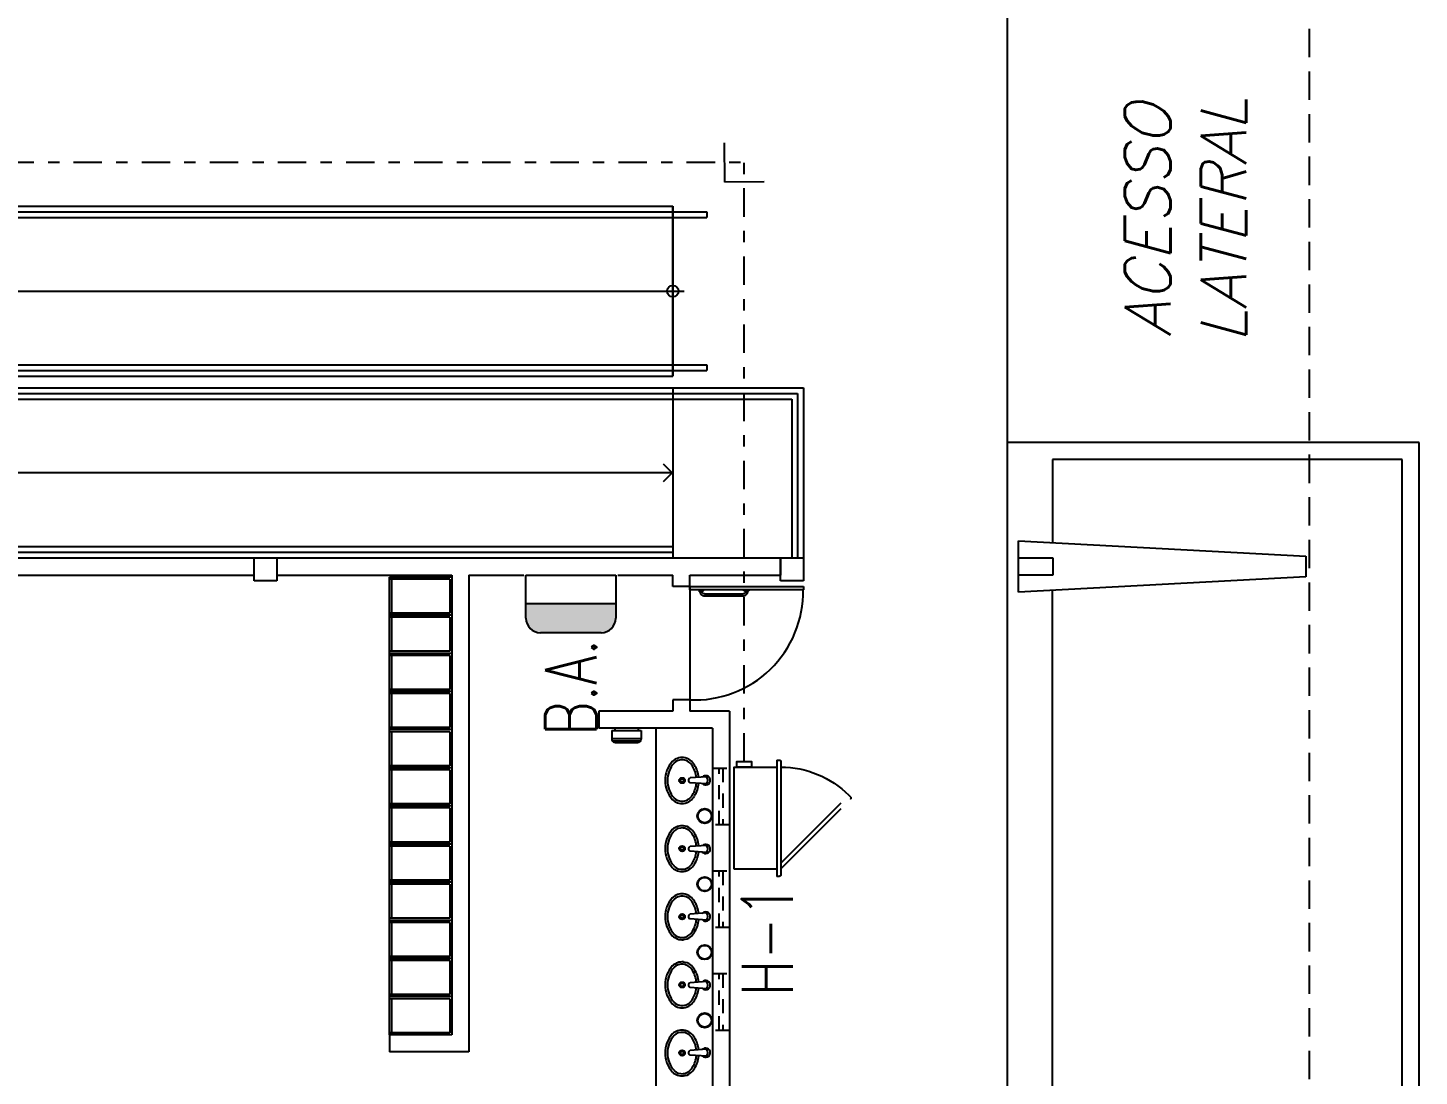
# Model space of a CAD drawing. Header units: millimetres. Extents: x 999 to 1260, y -38 to 225.
# Drawn here: x 1068.11 to 1080.36, y 84.99 to 94.23 of the extents above; entities that cross this region are included whole.
import ezdxf
from ezdxf.enums import TextEntityAlignment as Align

# ---------------------------------------------------------------- set-up
doc = ezdxf.new("R2010")
doc.units = ezdxf.units.MM
for name, pattern in [('DASHDOT2', [0.5, 0.25, -0.125, 0, -0.125]), ('HIDDEN', [0.375, 0.25, -0.125]), ('HIDDEN2', [0.1875, 0.125, -0.0625])]:
    doc.linetypes.add(name, pattern=pattern)
for name, color, linetype in [('I-ARQ', 8, 'Continuous'), ('I-CONEXAO', 1, 'Continuous'), ('I-INCENDIO', 2, 'Continuous'), ('I-NORMO_ARQ', 9, 'Continuous'), ('I-NORMO_INST', 4, 'Continuous'), ('I-ÁGUA', 5, 'Continuous')]:
    doc.layers.add(name, color=color, linetype=linetype)
doc.styles.add('ROMANS', font='romans', dxfattribs={"oblique": 15})

# ---------------------------------------------------------------- blocks, each defined once
blk = doc.blocks.new('_Open90')
at = {"color": 0, "linetype": 'ByBlock', "lineweight": -2}
for p, q in [((0, 0), (-1, 0)), ((-0.5, 0.5), (0, 0)), ((0, 0), (-0.5, -0.5))]:
    blk.add_line(p, q, dxfattribs=at)
blk = doc.blocks.new('praça')
at = {"layer": 'I-ARQ'}
for p, q in [((1268.471, 34.944), (1268.471, 16.694)), ((1268.471, 34.944), (1268.471, 16.694)), ((1268.421, 34.894), (1268.421, 16.694)), ((1268.421, 34.894), (1268.421, 16.694)), ((1266.821, 33.894), (1266.821, 15.944)), ((1266.821, 33.894), (1266.821, 15.944)), ((1266.871, 33.844), (1266.871, 15.894)), ((1266.871, 33.844), (1266.871, 15.894)), ((1267.071, 33.844), (1267.071, 16.694)), ((1267.071, 33.844), (1267.071, 16.694)), ((1267.121, 33.894), (1267.121, 16.694)), ((1267.121, 33.894), (1267.121, 16.694)), ((1265.471, 33.794), (1265.471, 16.994)), ((1265.471, 33.794), (1265.471, 16.994)), ((1265.521, 33.794), (1265.521, 16.994)), ((1265.521, 33.794), (1265.521, 16.994)), ((1266.921, 33.794), (1266.921, 15.844)), ((1266.921, 33.794), (1266.921, 15.844)), ((1267.021, 33.794), (1267.021, 16.994)), ((1267.021, 33.794), (1267.021, 16.994)), ((1268.521, 33.794), (1268.521, 16.994)), ((1268.521, 33.794), (1268.521, 16.994)), ((1265.271, 25.319), (1265.271, 20.682)), ((1265.421, 25.319), (1265.421, 20.682)), ((1265.221, 20.482), (1265.221, 20.682)), ((1265.221, 20.682), (1265.421, 20.682)), ((1265.221, 20.482), (1265.221, 20.682)), ((1265.221, 20.682), (1265.421, 20.682)), ((1265.421, 20.682), (1265.421, 20.482)), ((1265.421, 20.682), (1265.421, 20.482)), ((1265.421, 20.482), (1265.221, 20.482)), ((1265.421, 20.482), (1265.221, 20.482)), ((1265.271, 20.482), (1265.271, 18.94)), ((1265.421, 20.482), (1265.421, 16.044)), ((1261.071, 18.79), (1261.071, 19.49)), ((1261.221, 19.49), (1261.071, 19.49)), ((1261.221, 18.94), (1261.221, 19.49)), ((1261.221, 18.94), (1261.221, 19.488)), ((1261.221, 19.488), (1261.539, 19.488)), ((1261.239, 18.958), (1261.239, 19.488)), ((1261.539, 19.488), (1261.557, 19.488)), ((1261.539, 18.958), (1261.539, 19.488)), ((1261.557, 18.94), (1261.557, 19.488)), ((1261.557, 18.94), (1261.557, 19.488)), ((1261.557, 19.488), (1261.875, 19.488)), ((1261.575, 18.958), (1261.575, 19.488)), ((1261.875, 19.488), (1261.893, 19.488)), ((1261.875, 18.958), (1261.875, 19.488)), ((1261.893, 18.94), (1261.893, 19.488)), ((1261.893, 19.488), (1262.211, 19.488)), ((1261.893, 18.94), (1261.893, 19.488)), ((1261.911, 18.958), (1261.911, 19.488)), ((1262.211, 19.488), (1262.229, 19.488)), ((1262.211, 18.958), (1262.211, 19.488)), ((1262.229, 18.94), (1262.229, 19.488)), ((1262.229, 19.488), (1262.547, 19.488)), ((1262.229, 18.94), (1262.229, 19.488)), ((1262.247, 18.958), (1262.247, 19.488)), ((1262.547, 19.488), (1262.565, 19.488)), ((1262.547, 18.958), (1262.547, 19.488)), ((1262.565, 18.94), (1262.565, 19.488)), ((1262.565, 19.488), (1262.883, 19.488)), ((1262.565, 18.94), (1262.565, 19.488)), ((1262.583, 18.958), (1262.583, 19.488)), ((1262.883, 19.488), (1262.901, 19.488)), ((1262.883, 18.958), (1262.883, 19.488)), ((1262.901, 18.94), (1262.901, 19.488)), ((1262.901, 19.488), (1263.219, 19.488)), ((1262.901, 18.94), (1262.901, 19.488)), ((1262.919, 18.958), (1262.919, 19.488)), ((1263.219, 19.488), (1263.237, 19.488)), ((1263.219, 18.958), (1263.219, 19.488)), ((1263.237, 18.94), (1263.237, 19.488)), ((1263.237, 19.488), (1263.555, 19.488)), ((1263.237, 18.94), (1263.237, 19.488)), ((1263.255, 18.958), (1263.255, 19.488)), ((1263.555, 19.488), (1263.573, 19.488)), ((1263.555, 18.958), (1263.555, 19.488)), ((1263.573, 18.94), (1263.573, 19.488)), ((1263.573, 19.488), (1263.891, 19.488)), ((1263.573, 18.94), (1263.573, 19.488)), ((1263.591, 18.958), (1263.591, 19.488)), ((1263.891, 19.488), (1263.909, 19.488)), ((1263.891, 18.958), (1263.891, 19.488)), ((1263.909, 18.94), (1263.909, 19.488)), ((1263.909, 19.488), (1264.227, 19.488)), ((1263.909, 18.94), (1263.909, 19.488)), ((1263.927, 18.958), (1263.927, 19.488)), ((1264.227, 19.488), (1264.245, 19.488)), ((1264.227, 18.958), (1264.227, 19.488)), ((1264.245, 18.94), (1264.245, 19.488)), ((1264.245, 19.488), (1264.563, 19.488)), ((1264.245, 18.94), (1264.245, 19.488)), ((1264.263, 18.958), (1264.263, 19.488)), ((1264.563, 19.488), (1264.581, 19.488)), ((1264.563, 18.958), (1264.563, 19.488)), ((1264.581, 18.94), (1264.581, 19.488)), ((1264.581, 19.488), (1264.899, 19.488)), ((1264.581, 18.94), (1264.581, 19.488)), ((1264.599, 18.958), (1264.599, 19.488)), ((1264.899, 19.488), (1264.917, 19.488)), ((1264.899, 18.958), (1264.899, 19.488)), ((1264.917, 18.94), (1264.917, 19.488)), ((1264.917, 19.488), (1265.235, 19.488)), ((1264.917, 18.94), (1264.917, 19.488)), ((1264.935, 18.958), (1264.935, 19.488)), ((1265.235, 19.488), (1265.253, 19.488)), ((1265.235, 18.958), (1265.235, 19.488)), ((1265.253, 18.94), (1265.253, 19.488)), ((1265.271, 18.94), (1261.221, 18.94)), ((1261.557, 18.94), (1261.221, 18.94)), ((1261.539, 18.958), (1261.239, 18.958)), ((1261.893, 18.94), (1261.557, 18.94)), ((1261.875, 18.958), (1261.575, 18.958)), ((1262.229, 18.94), (1261.893, 18.94)), ((1262.211, 18.958), (1261.911, 18.958)), ((1262.565, 18.94), (1262.229, 18.94)), ((1262.547, 18.958), (1262.247, 18.958)), ((1262.901, 18.94), (1262.565, 18.94)), ((1262.883, 18.958), (1262.583, 18.958)), ((1263.237, 18.94), (1262.901, 18.94)), ((1263.219, 18.958), (1262.919, 18.958)), ((1263.573, 18.94), (1263.237, 18.94)), ((1263.555, 18.958), (1263.255, 18.958)), ((1263.909, 18.94), (1263.573, 18.94)), ((1263.891, 18.958), (1263.591, 18.958)), ((1264.245, 18.94), (1263.909, 18.94)), ((1264.227, 18.958), (1263.927, 18.958)), ((1264.581, 18.94), (1264.245, 18.94)), ((1264.563, 18.958), (1264.263, 18.958)), ((1264.917, 18.94), (1264.581, 18.94)), ((1264.899, 18.958), (1264.599, 18.958)), ((1265.253, 18.94), (1264.917, 18.94)), ((1265.235, 18.958), (1264.935, 18.958)), ((1265.271, 18.79), (1261.071, 18.79)), ((1265.271, 18.79), (1265.271, 16.994)), ((1263.81, 17.527), (1263.81, 17.276)), ((1263.902, 17.532), (1263.826, 17.532)), ((1263.83, 17.532), (1263.83, 17.272)), ((1263.902, 17.532), (1263.902, 17.272)), ((1264.071, 17.644), (1263.921, 17.644)), ((1263.921, 16.644), (1263.921, 17.644)), ((1264.071, 17.644), (1263.921, 17.644)), ((1263.921, 16.644), (1263.921, 17.644)), ((1264.071, 16.994), (1264.071, 17.644)), ((1264.071, 16.994), (1264.071, 17.644)), ((1263.796, 17.502), (1263.796, 17.302)), ((1263.801, 17.518), (1263.801, 17.286)), ((1263.921, 17.505), (1263.902, 17.505)), ((1263.921, 17.299), (1263.921, 17.505)), ((1263.921, 17.299), (1263.902, 17.299)), ((1263.902, 17.272), (1263.826, 17.272)), ((1263.921, 17.144), (1260.031, 17.144)), ((1264.171, 16.994), (1264.071, 16.994)), ((1264.171, 16.994), (1264.071, 16.994)), ((1264.171, 16.844), (1264.171, 16.994)), ((1264.171, 16.844), (1264.171, 16.994)), ((1265.171, 16.844), (1265.171, 16.994)), ((1265.171, 16.994), (1265.271, 16.994)), ((1266.921, 16.994), (1265.421, 16.994)), ((1266.921, 16.994), (1265.421, 16.994)), ((1267.021, 16.994), (1268.521, 16.994)), ((1268.521, 16.994), (1267.021, 16.994)), ((1267.021, 16.994), (1268.521, 16.994)), ((1268.521, 16.994), (1267.021, 16.994)), ((1261.032, 16.696), (1261.041, 16.842)), ((1261.094, 16.696), (1261.083, 16.842)), ((1261.627, 16.696), (1261.638, 16.842)), ((1261.689, 16.696), (1261.68, 16.842)), ((1262.232, 16.696), (1262.241, 16.842)), ((1262.294, 16.696), (1262.283, 16.842)), ((1262.827, 16.696), (1262.838, 16.842)), ((1262.889, 16.696), (1262.88, 16.842)), ((1263.432, 16.696), (1263.441, 16.842)), ((1263.494, 16.696), (1263.483, 16.842)), ((1264.071, 16.494), (1264.071, 16.844)), ((1264.171, 16.844), (1264.071, 16.844)), ((1264.071, 16.494), (1264.071, 16.844)), ((1264.171, 16.844), (1264.071, 16.844)), ((1265.171, 16.844), (1264.171, 16.844)), ((1265.141, 15.844), (1265.141, 16.844)), ((1265.141, 16.844), (1265.171, 16.844)), ((1265.171, 16.844), (1265.271, 16.844)), ((1265.171, 16.844), (1265.171, 15.844)), ((1265.271, 16.844), (1265.271, 16.044)), ((1267.121, 16.694), (1267.071, 16.694)), ((1267.121, 16.694), (1267.071, 16.694)), ((1268.471, 16.694), (1268.421, 16.694)), ((1268.471, 16.694), (1268.421, 16.694)), ((1263.921, 16.644), (1260.001, 16.644)), ((1263.921, 16.644), (1260.001, 16.644)), ((1264.071, 16.494), (1260.151, 16.494)), ((1264.071, 16.494), (1260.151, 16.494)), ((1265.221, 15.844), (1265.221, 16.044)), ((1265.221, 16.044), (1265.421, 16.044)), ((1265.221, 15.844), (1265.221, 16.044)), ((1265.221, 16.044), (1265.421, 16.044)), ((1265.421, 16.044), (1265.271, 16.044)), ((1265.421, 16.044), (1265.271, 16.044)), ((1265.421, 16.044), (1265.421, 15.844)), ((1265.421, 16.044), (1265.421, 15.844)), ((1266.821, 15.944), (1265.421, 15.944)), ((1266.821, 15.944), (1265.421, 15.944)), ((1265.171, 15.844), (1265.141, 15.844)), ((1265.421, 15.844), (1265.221, 15.844)), ((1265.421, 15.844), (1265.221, 15.844)), ((1266.871, 15.894), (1265.421, 15.894)), ((1266.871, 15.894), (1265.421, 15.894)), ((1266.921, 15.844), (1265.421, 15.844)), ((1266.921, 15.844), (1265.421, 15.844)), ((1266.437, 14.049), (1252.254, 14.049)), ((1266.437, 10.419), (1266.437, 14.049)), ((1270.254, 14.049), (1266.437, 14.049)), ((1265.254, 11.419), (1265.121, 13.949)), ((1265.121, 13.949), (1265.571, 13.949)), ((1265.174, 13.949), (1265.174, 13.949)), ((1265.271, 13.646), (1265.271, 13.949)), ((1265.271, 13.949), (1265.421, 13.949)), ((1265.421, 13.946), (1265.421, 13.646)), ((1265.571, 13.949), (1265.437, 11.419)), ((1259.555, 13.649), (1265.137, 13.649)), ((1265.421, 13.646), (1265.271, 13.646)), ((1266.287, 13.649), (1265.555, 13.649)), ((1266.287, 10.569), (1266.287, 13.649)), ((1265.437, 11.419), (1265.254, 11.419)), ((1252.404, 10.569), (1266.287, 10.569)), ((1252.254, 10.419), (1266.437, 10.419))]:
    blk.add_line(p, q, dxfattribs=at)
at = {"layer": 'I-ARQ', "linetype": 'HIDDEN2'}
for p, q in [((1261.26, 16.494), (1261.26, 16.644)), ((1261.26, 16.584), (1261.76, 16.584)), ((1261.76, 16.554), (1261.26, 16.554)), ((1261.76, 16.644), (1261.76, 16.494)), ((1262.165, 16.494), (1262.165, 16.644)), ((1262.165, 16.584), (1262.665, 16.584)), ((1262.665, 16.554), (1262.165, 16.554)), ((1262.665, 16.644), (1262.665, 16.494)), ((1263.07, 16.494), (1263.07, 16.644)), ((1263.07, 16.584), (1263.57, 16.584)), ((1263.57, 16.554), (1263.07, 16.554)), ((1263.57, 16.644), (1263.57, 16.494))]:
    blk.add_line(p, q, dxfattribs=at)
at = {"layer": 'I-ARQ', "linetype": 'HIDDEN'}
blk.add_line((1251.081, 11.387), (1315.631, 11.387), dxfattribs=at)
at = {"layer": 'I-ARQ'}
for points in [[(1266.171, 17.15), (1266.171, 24.894)], [(1266.171, 17.15), (1266.171, 24.894)], [(1267.771, 24.644), (1267.771, 16.894)], [(1267.771, 24.644), (1267.771, 16.894)], [(1261.539, 19.473), (1261.239, 19.473)], [(1261.875, 19.473), (1261.575, 19.473)], [(1262.211, 19.473), (1261.911, 19.473)], [(1262.547, 19.473), (1262.247, 19.473)], [(1262.883, 19.473), (1262.583, 19.473)], [(1263.219, 19.473), (1262.919, 19.473)], [(1263.555, 19.473), (1263.255, 19.473)], [(1263.891, 19.473), (1263.591, 19.473)], [(1264.227, 19.473), (1263.927, 19.473)], [(1264.563, 19.473), (1264.263, 19.473)], [(1264.899, 19.473), (1264.599, 19.473)], [(1265.235, 19.473), (1264.935, 19.473)], [(1265.085, 16.712), (1265.086, 16.721)], [(1265.085, 16.377), (1265.085, 16.712)], [(1265.086, 16.721), (1265.088, 16.728)], [(1265.088, 16.728), (1265.092, 16.736)], [(1265.092, 16.736), (1265.098, 16.743)], [(1265.098, 16.743), (1265.105, 16.748)], [(1265.103, 16.712), (1265.104, 16.718)], [(1265.103, 16.377), (1265.103, 16.712)], [(1265.104, 16.718), (1265.106, 16.723)], [(1265.105, 16.748), (1265.113, 16.752)], [(1265.106, 16.723), (1265.109, 16.727)], [(1265.109, 16.727), (1265.113, 16.731)], [(1265.113, 16.752), (1265.118, 16.753)], [(1265.113, 16.731), (1265.117, 16.733)], [(1265.117, 16.733), (1265.12, 16.735)], [(1265.123, 16.754), (1265.118, 16.753)], [(1265.12, 16.735), (1265.124, 16.735)], [(1265.123, 16.754), (1265.129, 16.754)], [(1265.124, 16.735), (1265.129, 16.735)], [(1265.129, 16.755), (1265.13, 16.756)], [(1265.129, 16.734), (1265.129, 16.755)], [(1265.129, 16.755), (1265.129, 16.755)], [(1265.13, 16.733), (1265.129, 16.734)], [(1265.129, 16.734), (1265.129, 16.734)], [(1265.13, 16.733), (1265.13, 16.756)], [(1265.13, 16.756), (1265.133, 16.756)], [(1265.13, 16.756), (1265.13, 16.756)], [(1265.13, 16.733), (1265.133, 16.733)], [(1265.13, 16.733), (1265.13, 16.733)], [(1265.134, 16.767), (1265.133, 16.766)], [(1265.133, 16.766), (1265.133, 16.745)], [(1265.133, 16.745), (1265.141, 16.745)], [(1265.133, 16.744), (1265.133, 16.723)], [(1265.133, 16.744), (1265.141, 16.744)], [(1265.133, 16.723), (1265.134, 16.722)], [(1265.135, 16.767), (1265.134, 16.767)], [(1265.134, 16.767), (1265.134, 16.767)], [(1265.134, 16.722), (1265.134, 16.722)], [(1265.134, 16.722), (1265.135, 16.722)], [(1265.135, 16.767), (1265.141, 16.767)], [(1265.135, 16.722), (1265.141, 16.722)], [(1265.139, 16.745), (1265.139, 16.744)], [(1265.141, 16.767), (1265.141, 16.722)], [(1265.086, 16.369), (1265.085, 16.377)], [(1265.088, 16.361), (1265.086, 16.369)], [(1265.092, 16.354), (1265.088, 16.361)], [(1265.098, 16.347), (1265.092, 16.354)], [(1265.105, 16.342), (1265.098, 16.347)], [(1265.104, 16.372), (1265.103, 16.377)], [(1265.106, 16.367), (1265.104, 16.372)], [(1265.113, 16.338), (1265.105, 16.342)], [(1265.109, 16.362), (1265.106, 16.367)], [(1265.113, 16.358), (1265.109, 16.362)], [(1265.118, 16.356), (1265.113, 16.358)], [(1265.121, 16.336), (1265.113, 16.338)], [(1265.124, 16.354), (1265.118, 16.356)], [(1265.129, 16.336), (1265.121, 16.336)], [(1265.124, 16.354), (1265.129, 16.354)], [(1265.129, 16.355), (1265.129, 16.356)], [(1265.129, 16.356), (1265.13, 16.356)], [(1265.129, 16.335), (1265.129, 16.355)], [(1265.13, 16.334), (1265.129, 16.335)], [(1265.129, 16.335), (1265.129, 16.335)], [(1265.13, 16.334), (1265.13, 16.356)], [(1265.13, 16.356), (1265.133, 16.356)], [(1265.13, 16.356), (1265.13, 16.356)], [(1265.13, 16.334), (1265.133, 16.334)], [(1265.13, 16.334), (1265.13, 16.334)], [(1265.133, 16.367), (1265.134, 16.368)], [(1265.133, 16.345), (1265.133, 16.367)], [(1265.133, 16.345), (1265.141, 16.345)], [(1265.133, 16.324), (1265.133, 16.344)], [(1265.133, 16.344), (1265.141, 16.344)], [(1265.134, 16.323), (1265.133, 16.324)], [(1265.134, 16.368), (1265.134, 16.368)], [(1265.134, 16.368), (1265.135, 16.368)], [(1265.135, 16.322), (1265.134, 16.323)], [(1265.134, 16.323), (1265.134, 16.323)], [(1265.135, 16.368), (1265.141, 16.368)], [(1265.135, 16.322), (1265.141, 16.322)], [(1265.139, 16.344), (1265.139, 16.345)], [(1265.141, 16.322), (1265.141, 16.368)]]:
    blk.add_lwpolyline(points, dxfattribs=at)
for centre, radius in [((1267.771, 16.994), 0.05), ((1267.771, 16.994), 0.05), ((1261.061, 16.912), 0.0248), ((1261.061, 16.912), 0.0188), ((1261.061, 16.912), 0.0146), ((1261.661, 16.912), 0.0248), ((1261.661, 16.912), 0.0188), ((1261.661, 16.912), 0.0146), ((1262.261, 16.912), 0.0248), ((1262.261, 16.912), 0.0188), ((1262.261, 16.912), 0.0146), ((1262.861, 16.912), 0.0248), ((1262.861, 16.912), 0.0188), ((1262.861, 16.912), 0.0146), ((1263.461, 16.912), 0.0248), ((1263.461, 16.912), 0.0188), ((1263.461, 16.912), 0.0146)]:
    blk.add_circle(centre, radius, dxfattribs=at)
at = {"layer": 'I-ARQ', "linetype": 'Continuous', "ltscale": 2.5}
for centre, radius in [((1261.348, 16.713), 0.065), ((1261.348, 16.713), 0.0599), ((1261.948, 16.713), 0.065), ((1261.948, 16.713), 0.0599), ((1262.548, 16.713), 0.065), ((1262.548, 16.713), 0.0599), ((1263.148, 16.713), 0.065), ((1263.148, 16.713), 0.0599)]:
    blk.add_circle(centre, radius, dxfattribs=at)
at = {"layer": 'I-ARQ'}
for centre, radius, start, end in [((1263.826, 17.502), 0.03, 90, 180), ((1263.826, 17.302), 0.03, 180, 270), ((1261.059, 16.812), 0.249, 89.5162, 131.6756), ((1261.059, 16.812), 0.228, 89.5162, 131.4959), ((1261.063, 16.812), 0.249, 48.3244, 90.4838), ((1261.063, 16.812), 0.228, 48.5041, 90.4838), ((1261.659, 16.812), 0.249, 89.5162, 131.6756), ((1261.659, 16.812), 0.228, 89.5162, 131.4959), ((1261.663, 16.812), 0.249, 48.3244, 90.4838), ((1261.663, 16.812), 0.228, 48.5041, 90.4838), ((1262.259, 16.812), 0.249, 89.5162, 131.6756), ((1262.259, 16.812), 0.228, 89.5162, 131.4959), ((1262.263, 16.812), 0.249, 48.3244, 90.4838), ((1262.263, 16.812), 0.228, 48.5041, 90.4838), ((1262.859, 16.812), 0.249, 89.5162, 131.6756), ((1262.859, 16.812), 0.228, 89.5162, 131.4959), ((1262.863, 16.812), 0.249, 48.3244, 90.4838), ((1262.863, 16.812), 0.228, 48.5041, 90.4838), ((1263.459, 16.812), 0.249, 89.5162, 131.6756), ((1263.459, 16.812), 0.228, 89.5162, 131.4959), ((1263.463, 16.812), 0.249, 48.3244, 90.4838), ((1263.463, 16.812), 0.228, 48.5041, 90.4838), ((1260.981, 16.912), 0.123, 135.6181, 185.5476), ((1260.981, 16.912), 0.103, 135.9979, 185.422), ((1261.14, 16.912), 0.103, 354.578, 44.0021), ((1261.14, 16.912), 0.123, 354.4524, 44.3819), ((1261.581, 16.912), 0.123, 135.6181, 185.5476), ((1261.581, 16.912), 0.103, 135.9979, 185.422), ((1261.74, 16.912), 0.103, 354.578, 44.0021), ((1261.74, 16.912), 0.123, 354.4524, 44.3819), ((1262.181, 16.912), 0.123, 135.6181, 185.5476), ((1262.181, 16.912), 0.103, 135.9979, 185.422), ((1262.34, 16.912), 0.103, 354.578, 44.0021), ((1262.34, 16.912), 0.123, 354.4524, 44.3819), ((1262.781, 16.912), 0.123, 135.6181, 185.5476), ((1262.781, 16.912), 0.103, 135.9979, 185.422), ((1262.94, 16.912), 0.103, 354.578, 44.0021), ((1262.94, 16.912), 0.123, 354.4524, 44.3819), ((1263.381, 16.912), 0.123, 135.6181, 185.5476), ((1263.381, 16.912), 0.103, 135.9979, 185.422), ((1263.54, 16.912), 0.103, 354.578, 44.0021), ((1263.54, 16.912), 0.123, 354.4524, 44.3819), ((1260.987, 16.915), 0.129, 186.8233, 215.4768), ((1260.987, 16.915), 0.109, 186.9427, 215.1953), ((1261.003, 16.937), 0.155, 218.5159, 239.275), ((1261.003, 16.937), 0.135, 218.7467, 239.4245), ((1261.059, 17.013), 0.249, 237.2625, 264.855), ((1261.059, 17.013), 0.229, 237.172, 264.7119), ((1261.062, 16.834), 0.0225, 22.02, 157.98), ((1261.062, 17.013), 0.229, 276.2293, 302.828), ((1261.062, 17.013), 0.249, 276.0812, 302.7375), ((1261.118, 16.937), 0.135, 300.5755, 321.2533), ((1261.118, 16.937), 0.155, 300.725, 321.4841), ((1261.134, 16.915), 0.109, 324.8047, 353.0573), ((1261.134, 16.915), 0.129, 324.5232, 353.1767), ((1261.587, 16.915), 0.129, 186.8233, 215.4768), ((1261.587, 16.915), 0.109, 186.9427, 215.1953), ((1261.603, 16.937), 0.155, 218.5159, 239.275), ((1261.603, 16.937), 0.135, 218.7467, 239.4245), ((1261.659, 17.013), 0.249, 237.2625, 263.9188), ((1261.659, 17.013), 0.229, 237.172, 263.7707), ((1261.659, 16.834), 0.0225, 22.02, 157.98), ((1261.662, 17.013), 0.229, 275.2881, 302.828), ((1261.662, 17.013), 0.249, 275.145, 302.7375), ((1261.718, 16.937), 0.135, 300.5755, 321.2533), ((1261.718, 16.937), 0.155, 300.725, 321.4841), ((1261.734, 16.915), 0.109, 324.8047, 353.0573), ((1261.734, 16.915), 0.129, 324.5232, 353.1767), ((1262.187, 16.915), 0.129, 186.8233, 215.4768), ((1262.187, 16.915), 0.109, 186.9427, 215.1953), ((1262.203, 16.937), 0.155, 218.5159, 239.275), ((1262.203, 16.937), 0.135, 218.7467, 239.4245), ((1262.259, 17.013), 0.249, 237.2625, 264.855), ((1262.259, 17.013), 0.229, 237.172, 264.7119), ((1262.262, 16.834), 0.0225, 22.02, 157.98), ((1262.262, 17.013), 0.229, 276.2293, 302.828), ((1262.262, 17.013), 0.249, 276.0812, 302.7375), ((1262.318, 16.937), 0.135, 300.5755, 321.2533), ((1262.318, 16.937), 0.155, 300.725, 321.4841), ((1262.334, 16.915), 0.109, 324.8047, 353.0573), ((1262.334, 16.915), 0.129, 324.5232, 353.1767), ((1262.787, 16.915), 0.129, 186.8233, 215.4768), ((1262.787, 16.915), 0.109, 186.9427, 215.1953), ((1262.803, 16.937), 0.155, 218.5159, 239.275), ((1262.803, 16.937), 0.135, 218.7467, 239.4245), ((1262.859, 17.013), 0.249, 237.2625, 263.9188), ((1262.859, 17.013), 0.229, 237.172, 263.7707), ((1262.859, 16.834), 0.0225, 22.02, 157.98), ((1262.862, 17.013), 0.229, 275.2881, 302.828), ((1262.862, 17.013), 0.249, 275.145, 302.7375), ((1262.918, 16.937), 0.135, 300.5755, 321.2533), ((1262.918, 16.937), 0.155, 300.725, 321.4841), ((1262.934, 16.915), 0.109, 324.8047, 353.0573), ((1262.934, 16.915), 0.129, 324.5232, 353.1767), ((1263.387, 16.915), 0.129, 186.8233, 215.4768), ((1263.387, 16.915), 0.109, 186.9427, 215.1953), ((1263.403, 16.937), 0.155, 218.5159, 239.275), ((1263.403, 16.937), 0.135, 218.7467, 239.4245), ((1263.459, 17.013), 0.249, 237.2625, 264.855), ((1263.459, 17.013), 0.229, 237.172, 264.7119), ((1263.462, 16.834), 0.0225, 22.02, 157.98), ((1263.462, 17.013), 0.229, 276.2293, 302.828), ((1263.462, 17.013), 0.249, 276.0812, 302.7375), ((1263.518, 16.937), 0.135, 300.5755, 321.2533), ((1263.518, 16.937), 0.155, 300.725, 321.4841), ((1263.534, 16.915), 0.109, 324.8047, 353.0573), ((1263.534, 16.915), 0.129, 324.5232, 353.1767), ((1265.126, 16.801), 0.956, 177.3669, 270.8882), ((1261.063, 16.704), 0.0405, 135.9756, 47.3975), ((1261.063, 16.733), 0.0483, 230.0629, 309.9371), ((1261.658, 16.704), 0.0405, 132.6025, 44.0244), ((1261.658, 16.733), 0.0483, 230.0629, 309.9371), ((1262.263, 16.704), 0.0405, 135.9756, 47.3975), ((1262.263, 16.733), 0.0483, 230.0629, 309.9371), ((1262.858, 16.704), 0.0405, 132.6025, 44.0244), ((1262.858, 16.733), 0.0483, 230.0629, 309.9371), ((1263.463, 16.704), 0.0405, 135.9756, 47.3975), ((1263.463, 16.733), 0.0483, 230.0629, 309.9371)]:
    blk.add_arc(centre, radius, start, end, dxfattribs=at)
at = {"layer": 'I-ARQ', "extrusion": (0, 0, -1), "xscale": 0.15, "yscale": 0.15, "zscale": -0.15, "rotation": 270.0000000145651}
blk.add_blockref('_Open90', (-1266.171, 17), dxfattribs=at)
blk.add_blockref('_Open90', (-1266.171, 17), dxfattribs=at)
at = {"layer": 'I-ARQ', "width": 1, "flags": 3}
blk.add_attdef('CODIGO', text='', height=0.024, rotation=360, dxfattribs=at).set_placement((1257.016, 34.844), align=Align.MIDDLE)
at = {"layer": 'I-ARQ', "text_generation_flag": 4, "width": 1, "flags": 3}
blk.add_attdef('CODIGO', text='', height=0.024, rotation=360, dxfattribs=at).set_placement((1258.871, 16.028), align=Align.MIDDLE)
at = {"layer": 'I-ARQ', "style": 'ROMANS', "width": 1}
blk.add_attdef('0.00', (1278.703, -45.867), '', height=0.36, dxfattribs=at)
at = {"layer": 'I-NORMO_ARQ', "insert": (1268.398, 13.011), "char_height": 0.4, "width": 0.36, "attachment_point": 2, "style": 'ROMANS'}
blk.add_mtext('ACESSO LATERAL', dxfattribs=at)
blk = doc.blocks.new('J')
for p, q in [((-0.086, -0.0865), (-0.086, 0.0865)), ((0.0869, -0.0865), (-0.086, -0.0865))]:
    blk.add_line(p, q)
blk = doc.blocks.new('CX. INC. 90')
at = {"color": 2}
blk.add_wipeout([(0, -0.1588), (-0.125, -0.1588), (-0.125, -0.1796), (-0.1406, -0.1796), (-0.1543, -0.1659), (-0.1543, -0.1521), (-0.3561, 0.0497), (-0.3561, 0.0691), (-0.251, 0.1438), (-0.1543, 0.1588), (-0.1543, 0.1659), (-0.1406, 0.1796), (-0.125, 0.1796), (-0.125, 0.1588), (-0.0682, 0.1588), (-0.0682, 0.1662), (-0.0079, 0.1662), (-0.0079, 0.1588), (0, 0.1588)], dxfattribs=at)
blk.add_line((-0.1338, 0.1709), (-0.1338, -0.1709))
at = {"color": 8, "linetype": 'HIDDEN'}
blk.add_line((-0.1456, -0.1317), (-0.3451, 0.0678), dxfattribs=at)
blk.add_lwpolyline([(-0.1338, 0.1709), (-0.1406, 0.1709, 0.414214), (-0.1456, 0.1659), (-0.1456, -0.1659, 0.414214), (-0.1406, -0.1709), (-0.1338, -0.1709)], format="xyb")
at = {"color": 8}
blk.add_lwpolyline([(-0.0166, 0.15), (-0.0166, 0.1662), (-0.0595, 0.1662), (-0.0595, 0.15)], close=True, dxfattribs=at)
blk.add_lwpolyline([(-0.0088, -0.15), (-0.0088, 0.15), (-0.1338, 0.15), (-0.1338, -0.15)], close=True)
at = {"color": 8, "linetype": 'HIDDEN'}
blk.add_lwpolyline([(-0.1456, -0.1484, -0.004929), (-0.1457, -0.1484), (-0.3499, 0.0559, -0.414214), (-0.3499, 0.0629), (-0.3451, 0.0678)], format="xyb", dxfattribs=at)
blk.add_arc((-0.1452, -0.1331), 0.2833, 90.0718, 134.8543, dxfattribs=at)
blk = doc.blocks.new('*U322')
at = {"xscale": 2, "yscale": 2, "zscale": 2}
blk.add_blockref('CX. INC. 90', (0.3305, -0.005), dxfattribs=at)
blk = doc.blocks.new('*U317')
at = {"color": 2}
blk.add_wipeout([(-0.1621, -0.0044), (-0.1621, 0.1694), (-0.1316, 0.2063), (0.1294, 0.2084), (0.162, 0.1683), (0.162, -0.0044)], dxfattribs=at)
blk.add_hatch(color=256).paths.add_polyline_path([(0.1557, 0.1), (0.1557, 0.15, 0.414214), (0.1057, 0.2), (-0.1057, 0.2, 0.414214), (-0.1557, 0.15), (-0.1557, 0.1)])
at = {"color": 0}
for p, q in [((-0.1057, 0.2), (0.1057, 0.2)), ((-0.1557, 0.1), (-0.1557, 0.15)), ((0.1557, 0.15), (0.1557, 0.1)), ((-0.1557, 0.1), (0.1557, 0.1)), ((-0.1557, 0), (-0.1557, 0.1)), ((0.1557, 0.1), (0.1557, 0)), ((0.1557, 0), (-0.1557, 0))]:
    blk.add_line(p, q, dxfattribs=at)
for centre, start, end in [((-0.1057, 0.15), 90, 180), ((0.1057, 0.15), 0, 90)]:
    blk.add_arc(centre, 0.05, start, end, dxfattribs=at)

msp = doc.modelspace()

# ---------------------------------------------------------------- linework, layer by layer
at = {"layer": 'I-ÁGUA', "linetype": 'DASHDOT2'}
msp.add_line((1048.71, 93.042), (1074.417, 93.042), dxfattribs=at)

# ---------------------------------------------------------------- block references
at = {"layer": 'I-ARQ', "rotation": 90}
msp.add_blockref('praça', (1090.782, -1175.864), dxfattribs=at)
at = {"layer": 'I-CONEXAO', "xscale": 1.999999999999999, "yscale": 1.999999999999999, "zscale": 1.999999999999999, "rotation": 0.4421759300525421}
msp.add_blockref('J', (1074.417, 93.042), dxfattribs=at)

# ---------------------------------------------------------------- texts
at = {"layer": 'I-NORMO_INST', "style": 'ROMANS', "width": 0.75}
for s, p in [('B.A.', (1073.115, 87.99)), ('H-1', (1074.845, 85.699))]:
    msp.add_text(s, height=0.45, rotation=90, dxfattribs=at).set_placement(p)

# ---------------------------------------------------------------- next in the draw order: block references
at = {"layer": 'I-INCENDIO', "xscale": 2.54, "yscale": 2.54, "zscale": 2.54, "rotation": 180}
msp.add_blockref('*U317', (1072.89, 89.407), dxfattribs=at)
at = {"layer": 'I-INCENDIO', "xscale": -1.5, "yscale": 1.5, "zscale": 1.5}
msp.add_blockref('*U322', (1074.799, 87.272), dxfattribs=at)

# ---------------------------------------------------------------- next in the draw order: linework, layer by layer
at = {"layer": 'I-ÁGUA', "linetype": 'DASHDOT2'}
msp.add_line((1074.417, 87.763), (1074.417, 93.042), dxfattribs=at)

doc.saveas('drawing.dxf')
